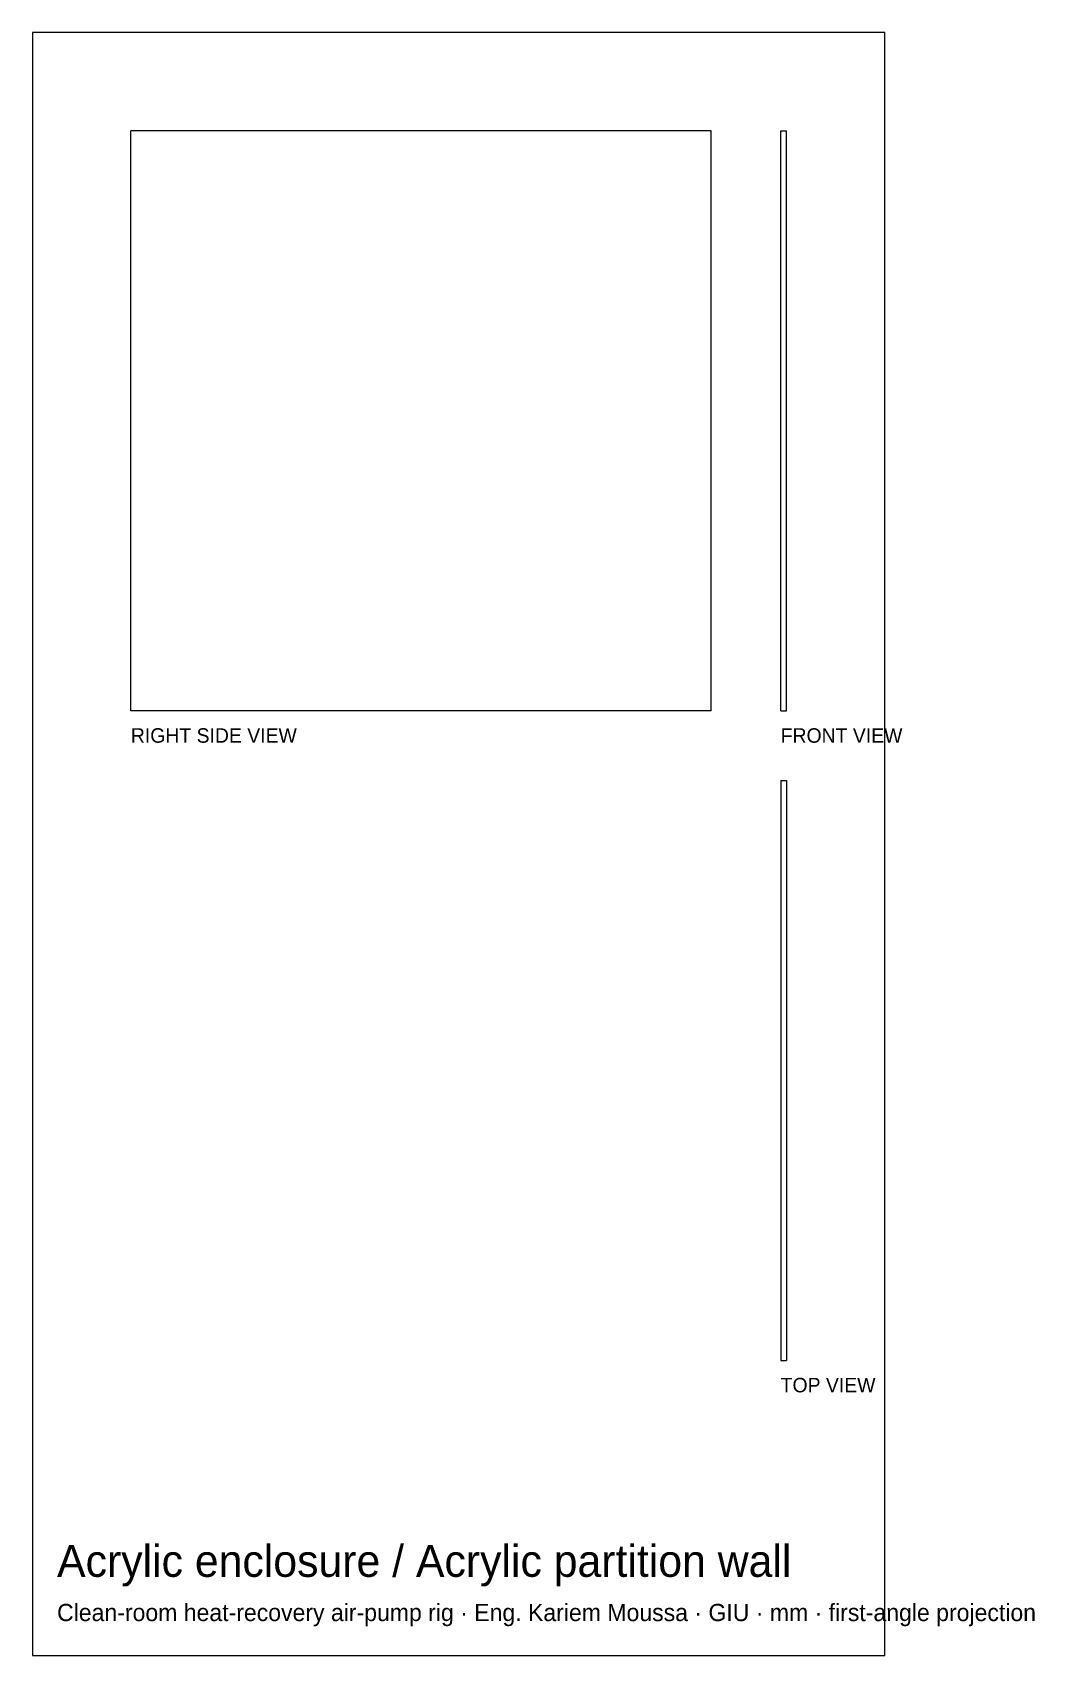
# Model space of a CAD drawing. Header units: millimetres. Extents: x -634 to 212, y -793 to 578.
import ezdxf

# ---------------------------------------------------------------- set-up
doc = ezdxf.new("R2010")
doc.units = ezdxf.units.MM
for name, color, linetype in [('BORDER', 7, 'Continuous'), ('HIDDEN', 8, 'Continuous'), ('TEXT', 5, 'Continuous'), ('VISIBLE', 7, 'Continuous')]:
    doc.layers.add(name, color=color, linetype=linetype)

msp = doc.modelspace()

# ---------------------------------------------------------------- linework, layer by layer
at = {"layer": 'BORDER'}
msp.add_lwpolyline([(-634.404, -793.112), (85.604, -793.112), (85.604, 578.104), (-634.404, 578.104)], close=True, dxfattribs=at)
at = {"layer": 'HIDDEN'}
for points in [[(-61.3, 495), (-551.3, 495)], [(-551.3, 5), (-551.3, 495)], [(-61.3, 5), (-61.3, 495)], [(-2.5, 495), (2.5, 495)], [(-2.5, 5), (-2.5, 495)], [(2.5, 5), (2.5, 495)], [(-61.3, 5), (-551.3, 5)], [(-2.5, 5), (2.5, 5)], [(-2.5, -53.8), (2.5, -53.8)], [(-2.5, -53.8), (-2.5, -543.8)], [(2.5, -53.8), (2.5, -543.8)], [(-2.5, -543.8), (2.5, -543.8)]]:
    msp.add_lwpolyline(points, dxfattribs=at)
at = {"layer": 'VISIBLE'}
for points in [[(-61.3, 495), (-551.3, 495)], [(-551.3, 5), (-551.3, 495)], [(-61.3, 5), (-61.3, 495)], [(-2.5, 495), (2.5, 495)], [(-2.5, 5), (-2.5, 495)], [(2.5, 5), (2.5, 495)], [(-61.3, 5), (-551.3, 5)], [(-2.5, 5), (2.5, 5)], [(-2.5, -53.8), (2.5, -53.8)], [(-2.5, -53.8), (-2.5, -543.8)], [(2.5, -53.8), (2.5, -543.8)], [(-2.5, -543.8), (2.5, -543.8)]]:
    msp.add_lwpolyline(points, dxfattribs=at)

# ---------------------------------------------------------------- texts
at = {"layer": 'TEXT'}
for s, height, p in [('RIGHT SIDE VIEW', 12.25, (-551.3, -21.95)), ('FRONT VIEW', 12.25, (-2.5, -21.95)), ('TOP VIEW', 12.25, (-2.5, -570.75)), ('Acrylic enclosure / Acrylic partition wall', 27.0088, (-613.628, -726.629)), ('Clean-room heat-recovery air-pump rig · Eng. Kariem Moussa · GIU · mm · first-angle projection', 14.5432, (-613.628, -764.026))]:
    msp.add_text(s, height=height, dxfattribs=at).set_placement(p)

doc.saveas('drawing.dxf')
